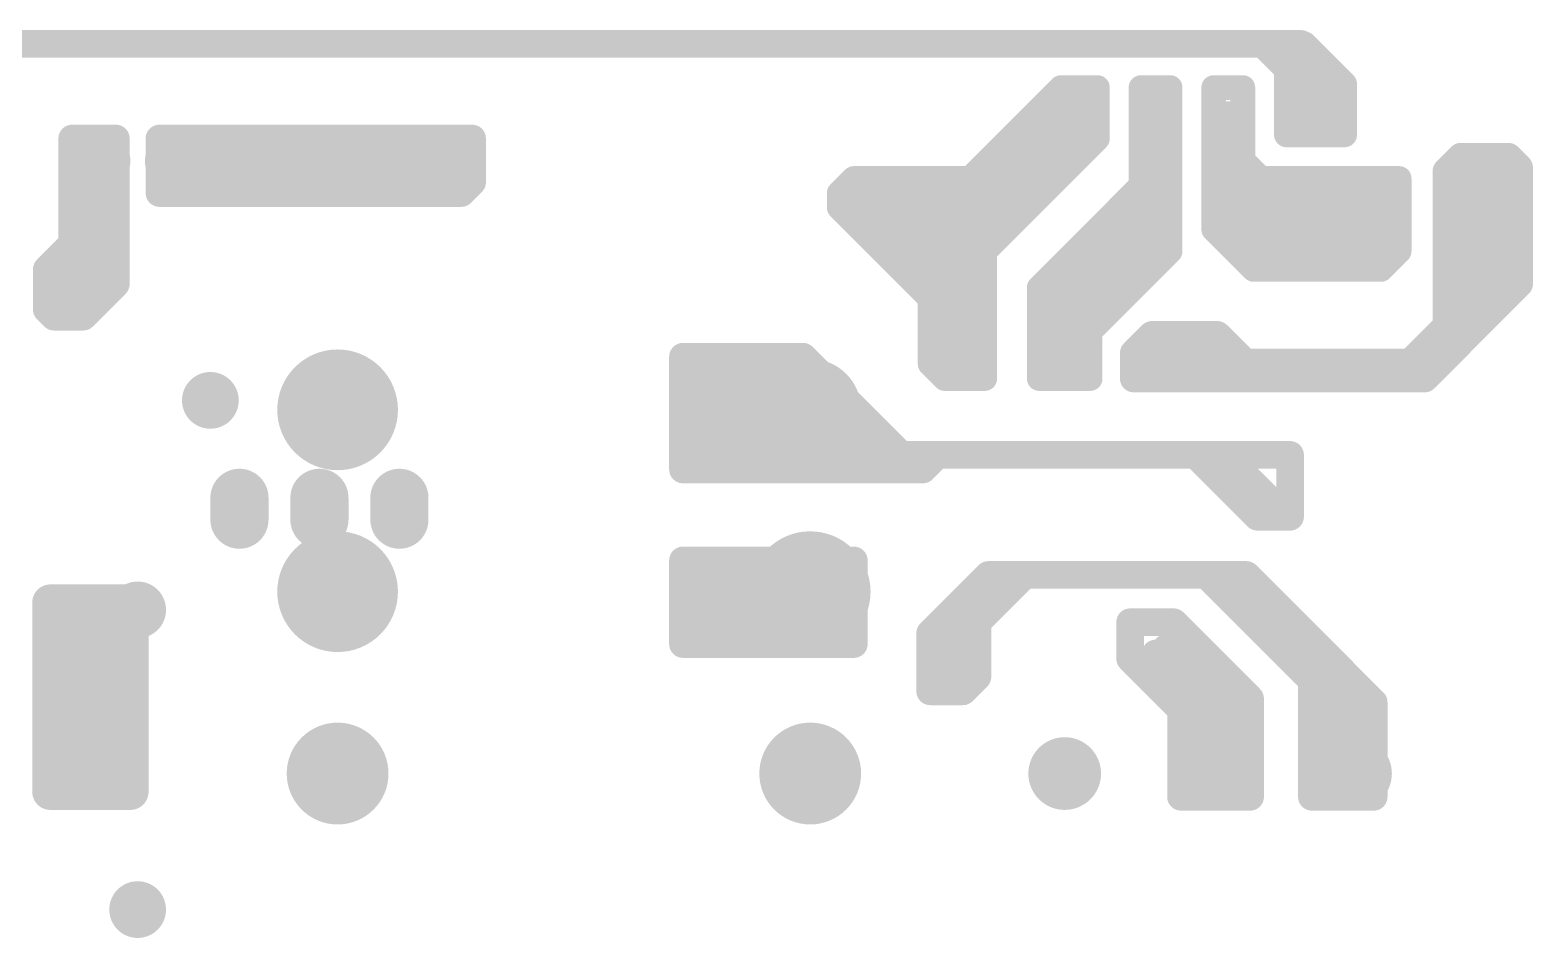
# Model space of a CAD drawing. Extents: x 13 to 23.9, y 0.2 to 11.6.
# Drawn here: x 16.523 to 18.59, y 3.716 to 4.964 of the extents above; entities that cross this region are included whole.
import ezdxf

# ---------------------------------------------------------------- set-up
doc = ezdxf.new("R2010")
doc.units = 0
doc.header["$MEASUREMENT"] = 0
doc.layers.add('BOTTOM', color=250, linetype='Continuous')
doc.layers.get('0').off()

# ---------------------------------------------------------------- blocks, each defined once
blk = doc.blocks.new('UNIT_DISC')
at = {"linetype": 'Continuous', "const_width": 0.5}
blk.add_lwpolyline([(0.25, 0, 1), (-0.25, 0, 1)], format="xyb", close=True, dxfattribs=at)
blk = doc.blocks.new('POLY_S6_L2_53514')
at = {"layer": 'BOTTOM'}
for points in [[(18.64, 9.905), (18.405, 9.82), (18.405, 9.91)], [(18.635, 9.81), (18.405, 9.82), (18.64, 9.905)], [(18.46, 9.775), (18.405, 9.82), (18.605, 9.775)], [(18.605, 9.775), (18.405, 9.82), (18.635, 9.81)]]:
    blk.add_solid(points, dxfattribs=at)
blk = doc.blocks.new('SHAPE_OV_800_1100_0_0_0_0')
at = {"linetype": 'Continuous', "const_width": 0.08}
blk.add_lwpolyline([(0, -0.015), (0, 0.015)], dxfattribs=at)
at = {"xscale": 0.08, "yscale": 0.08, "zscale": 0.08}
for p in [(0, 0.015), (0, -0.015)]:
    blk.add_blockref('UNIT_DISC', p, dxfattribs=at)
blk = doc.blocks.new('P_OX80Y110D17A')
at = {"layer": 'BOTTOM'}
blk.add_blockref('SHAPE_OV_800_1100_0_0_0_0', (0, 0), dxfattribs=at)
blk = doc.blocks.new('U4')
for p in [(17.04, 9.451), (17.15, 9.451), (17.26, 9.451)]:
    blk.add_blockref('P_OX80Y110D17A', p)
blk = doc.blocks.new('SHAPE_EL_1000_1000_0_0_0_0')
at = {"xscale": 0.1, "yscale": 0.1, "zscale": 0.1}
blk.add_blockref('UNIT_DISC', (0, 0), dxfattribs=at)
blk = doc.blocks.new('P_EX100Y100D18A9')
at = {"layer": 'BOTTOM'}
blk.add_blockref('SHAPE_EL_1000_1000_0_0_0_0', (0, 0), dxfattribs=at)
blk = doc.blocks.new('P_EX100Y100D18A10')
at = {"layer": 'BOTTOM'}
blk.add_blockref('SHAPE_EL_1000_1000_0_0_0_0', (0, 0), dxfattribs=at)
blk = doc.blocks.new('P_EX100Y100D18A3')
at = {"layer": 'BOTTOM'}
blk.add_blockref('SHAPE_EL_1000_1000_0_0_0_0', (0, 0), dxfattribs=at)
blk = doc.blocks.new('P4A')
for name, p in [('P_EX100Y100D18A3', (18.175, 9.087)), ('P_EX100Y100D18A10', (18.375, 9.087)), ('P_EX100Y100D18A9', (18.575, 9.087))]:
    blk.add_blockref(name, p)
blk = doc.blocks.new('POLY_S4_L2_53518')
at = {"layer": 'BOTTOM'}
blk.add_solid([(17.65, 9.265), (17.89, 9.25), (17.64, 9.37), (17.89, 9.375)], dxfattribs=at)
blk = doc.blocks.new('SHAPE_EL_780_780_0_0_0_0')
at = {"xscale": 0.078, "yscale": 0.078, "zscale": 0.078}
blk.add_blockref('UNIT_DISC', (0, 0), dxfattribs=at)
blk = doc.blocks.new('P_EX78Y78D16A')
at = {"layer": 'BOTTOM'}
blk.add_blockref('SHAPE_EL_780_780_0_0_0_0', (0, 0), dxfattribs=at)
blk = doc.blocks.new('R29')
for p in [(16.5, 9.312), (16.9, 9.312)]:
    blk.add_blockref('P_EX78Y78D16A', p)
blk = doc.blocks.new('P_EX78Y78D17A8')
at = {"layer": 'BOTTOM'}
blk.add_blockref('SHAPE_EL_780_780_0_0_0_0', (0, 0), dxfattribs=at)
blk = doc.blocks.new('P_EX78Y78D17A47')
at = {"layer": 'BOTTOM'}
blk.add_blockref('SHAPE_EL_780_780_0_0_0_0', (0, 0), dxfattribs=at)
blk = doc.blocks.new('J100')
for name, p in [('P_EX78Y78D17A47', (16.431, 9.297)), ('P_EX78Y78D17A8', (16.831, 9.297))]:
    blk.add_blockref(name, p)
blk = doc.blocks.new('J16')
for p in [(16.4, 9.2), (16.8, 9.2)]:
    blk.add_blockref('P_EX78Y78D16A', p)
blk = doc.blocks.new('SHAPE_EL_1400_1400_0_0_0_0')
at = {"xscale": 0.14, "yscale": 0.14, "zscale": 0.14}
blk.add_blockref('UNIT_DISC', (0, 0), dxfattribs=at)
blk = doc.blocks.new('P_EX140Y140D20A')
at = {"layer": 'BOTTOM'}
blk.add_blockref('SHAPE_EL_1400_1400_0_0_0_0', (0, 0), dxfattribs=at)
blk = doc.blocks.new('P_EX140Y140D20A3')
at = {"layer": 'BOTTOM'}
blk.add_blockref('SHAPE_EL_1400_1400_0_0_0_0', (0, 0), dxfattribs=at)
blk = doc.blocks.new('P_EX140Y140D20A6')
at = {"layer": 'BOTTOM'}
blk.add_blockref('SHAPE_EL_1400_1400_0_0_0_0', (0, 0), dxfattribs=at)
blk = doc.blocks.new('JK11')
for name, p in [('P_EX140Y140D20A', (17.175, 9.587)), ('P_EX140Y140D20A6', (17.825, 9.587)), ('P_EX140Y140D20A', (17.175, 9.337)), ('P_EX140Y140D20A', (17.825, 9.337)), ('P_EX140Y140D20A3', (17.175, 9.087)), ('P_EX140Y140D20A3', (17.825, 9.087))]:
    blk.add_blockref(name, p)
blk = doc.blocks.new('P_EX100Y100D18A7')
at = {"layer": 'BOTTOM'}
blk.add_blockref('SHAPE_EL_1000_1000_0_0_0_0', (0, 0), dxfattribs=at)
blk = doc.blocks.new('P_EX100Y100D18A8')
at = {"layer": 'BOTTOM'}
blk.add_blockref('SHAPE_EL_1000_1000_0_0_0_0', (0, 0), dxfattribs=at)
blk = doc.blocks.new('P1')
for name, p in [('P_EX100Y100D18A3', (16.437, 9.087)), ('P_EX100Y100D18A7', (16.637, 9.087)), ('P_EX100Y100D18A8', (16.837, 9.087))]:
    blk.add_blockref(name, p)
blk = doc.blocks.new('R30')
for p in [(16.6, 9.6), (17, 9.6)]:
    blk.add_blockref('P_EX78Y78D16A', p)
blk = doc.blocks.new('SHAPE_EL_800_800_0_0_0_0')
at = {"xscale": 0.08, "yscale": 0.08, "zscale": 0.08}
blk.add_blockref('UNIT_DISC', (0, 0), dxfattribs=at)
blk = doc.blocks.new('P_EX80Y80D16A54')
at = {"layer": 'BOTTOM'}
blk.add_blockref('SHAPE_EL_800_800_0_0_0_0', (0, 0), dxfattribs=at)
blk = doc.blocks.new('P_EX80Y80D16A5')
at = {"layer": 'BOTTOM'}
blk.add_blockref('SHAPE_EL_800_800_0_0_0_0', (0, 0), dxfattribs=at)
blk = doc.blocks.new('C13D')
for name, p in [('P_EX80Y80D16A54', (16.85, 9.929)), ('P_EX80Y80D16A5', (16.95, 9.929))]:
    blk.add_blockref(name, p)
blk = doc.blocks.new('POLY_S8_L2_53513')
at = {"layer": 'BOTTOM'}
for points in [[(18.32, 9.805), (18.135, 9.625), (18.32, 9.95)], [(18.135, 9.625), (18.28, 9.89), (18.32, 9.95)], [(18.28, 9.95), (18.32, 9.95), (18.28, 9.89)], [(18.135, 9.76), (18.28, 9.89), (18.135, 9.625)], [(18.215, 9.695), (18.135, 9.625), (18.32, 9.805)], [(18.215, 9.625), (18.135, 9.625), (18.215, 9.695)]]:
    blk.add_solid(points, dxfattribs=at)
blk = doc.blocks.new('POLY_S13_L2_53512')
at = {"layer": 'BOTTOM'}
for points in [[(18.16, 10.03), (18.065, 9.805), (18.05, 9.91)], [(18.22, 9.955), (18.065, 9.805), (18.22, 10.035)], [(18.22, 10.035), (18.065, 9.805), (18.16, 10.03)], [(18.05, 9.91), (18.065, 9.805), (17.865, 9.9)], [(17.865, 9.9), (18.065, 9.805), (17.855, 9.875)], [(17.855, 9.875), (18.065, 9.805), (17.98, 9.755)], [(17.98, 9.755), (18.065, 9.805), (17.98, 9.655)], [(17.98, 9.655), (18.065, 9.805), (17.99, 9.66)], [(18.07, 9.77), (17.99, 9.66), (18.065, 9.805)], [(18.07, 9.625), (17.99, 9.66), (18.07, 9.77)], [(18.01, 9.62), (17.99, 9.66), (18.07, 9.625)]]:
    blk.add_solid(points, dxfattribs=at)
blk = doc.blocks.new('P_EX80Y80D16A60')
at = {"layer": 'BOTTOM'}
blk.add_blockref('SHAPE_EL_800_800_0_0_0_0', (0, 0), dxfattribs=at)
blk = doc.blocks.new('P_EX80Y80D16A57')
at = {"layer": 'BOTTOM'}
blk.add_blockref('SHAPE_EL_800_800_0_0_0_0', (0, 0), dxfattribs=at)
blk = doc.blocks.new('PONTE')
for name, p in [('P_EX80Y80D16A60', (18.03, 9.752)), ('P_EX80Y80D16A57', (18.23, 9.752))]:
    blk.add_blockref(name, p)
blk = doc.blocks.new('POLY_S4_L2_53517')
at = {"layer": 'BOTTOM'}
blk.add_solid([(17.965, 9.505), (17.82, 9.66), (17.645, 9.51), (17.645, 9.66)], dxfattribs=at)
blk = doc.blocks.new('R28')
for p in [(16.5, 8.9), (16.9, 8.9)]:
    blk.add_blockref('P_EX78Y78D16A', p)
blk = doc.blocks.new('POLY_S7_L2_53515')
at = {"layer": 'BOTTOM'}
for points in [[(18.8, 9.9), (18.7, 9.69), (18.795, 9.935)], [(18.795, 9.935), (18.7, 9.69), (18.715, 9.935)], [(18.715, 9.935), (18.7, 9.69), (18.7, 9.895)], [(18.795, 9.76), (18.7, 9.69), (18.8, 9.9)], [(18.73, 9.695), (18.7, 9.69), (18.795, 9.76)]]:
    blk.add_solid(points, dxfattribs=at)

msp = doc.modelspace()

# ---------------------------------------------------------------- linework, layer by layer
at = {"layer": 'BOTTOM', "linetype": 'Continuous'}
for points, const_width in [([(16.2607, 4.9451), (18.2707, 4.9451)], 0.038), ([(18.2157, 4.9451), (18.2507, 4.9101)], 0.034), ([(18.2707, 4.8551), (18.2707, 4.9451)], 0.038), ([(18.2757, 4.9451), (18.3307, 4.8901)], 0.034), ([(18.2507, 4.8501), (18.2507, 4.9101)], 0.034), ([(18.2657, 4.9151), (18.3057, 4.8751)], 0.034), ([(18.2657, 4.9101), (18.2657, 4.9151)], 0.034), ([(18.2657, 4.9101), (18.2757, 4.9001)], 0.034), ([(17.8157, 4.7601), (17.9407, 4.8851)], 0.034), ([(17.9407, 4.8851), (17.9907, 4.8851)], 0.034), ([(17.9907, 4.8151), (17.9907, 4.8851)], 0.034), ([(18.0507, 4.7501), (18.0507, 4.8851)], 0.034), ([(18.0507, 4.8851), (18.0907, 4.8851)], 0.034), ([(18.0907, 4.8401), (18.0907, 4.8851)], 0.034), ([(18.1507, 4.7851), (18.1507, 4.8851)], 0.034), ([(18.1507, 4.8851), (18.1907, 4.8851)], 0.034), ([(18.1907, 4.8501), (18.1907, 4.8851)], 0.034), ([(18.2757, 4.8451), (18.2757, 4.9001)], 0.034), ([(18.3307, 4.8201), (18.3307, 4.8901)], 0.034), ([(18.0907, 4.6601), (18.0907, 4.8701)], 0.034), ([(18.1907, 4.7851), (18.1907, 4.8701)], 0.034), ([(18.2507, 4.8201), (18.2507, 4.8751)], 0.034), ([(18.3057, 4.8301), (18.3057, 4.8751)], 0.034), ([(17.8407, 4.7271), (17.9707, 4.8571)], 0.038), ([(18.0707, 4.6471), (18.0707, 4.8571)], 0.038), ([(18.1507, 4.6901), (18.1507, 4.8451)], 0.034), ([(18.1707, 4.7771), (18.1707, 4.8471)], 0.038), ([(18.2507, 4.8201), (18.3307, 4.8201)], 0.034), ([(16.5807, 4.8151), (16.6157, 4.8151)], 0.038), ([(16.5807, 4.6701), (16.5807, 4.8151)], 0.038), ([(16.6157, 4.8151), (16.6407, 4.8151)], 0.038), ([(16.6207, 4.6351), (16.6207, 4.8051)], 0.038), ([(16.6407, 4.6901), (16.6407, 4.8151)], 0.038), ([(16.7007, 4.8151), (16.7907, 4.8151)], 0.038), ([(16.7007, 4.7401), (16.7007, 4.8151)], 0.038), ([(16.7207, 4.8051), (17.0707, 4.8051)], 0.038), ([(16.7707, 4.8151), (16.8507, 4.8151)], 0.038), ([(16.7757, 4.7401), (16.8507, 4.8151)], 0.038), ([(16.8307, 4.8151), (17.1307, 4.8151)], 0.038), ([(17.1307, 4.7551), (17.1307, 4.8151)], 0.038), ([(17.8357, 4.6601), (17.9907, 4.8151)], 0.034), ([(16.7207, 4.7901), (17.1107, 4.7901)], 0.038), ([(17.1107, 4.7651), (17.1107, 4.7901)], 0.038), ([(18.1507, 4.7851), (18.1757, 4.7601)], 0.034), ([(18.1707, 4.7771), (18.2207, 4.7271)], 0.038), ([(18.1707, 4.7771), (18.2207, 4.7271)], 0.038), ([(18.1907, 4.7851), (18.2157, 4.7601)], 0.034), ([(18.4707, 4.7701), (18.4907, 4.7901)], 0.038), ([(18.4907, 4.7901), (18.5207, 4.7901)], 0.038), ([(18.5157, 4.7901), (18.5557, 4.7901)], 0.038), ([(18.5557, 4.7901), (18.5707, 4.7751)], 0.038), ([(16.6007, 4.6501), (16.6007, 4.7701)], 0.038), ([(16.7207, 4.7651), (17.1107, 4.7651)], 0.038), ([(17.6357, 4.7401), (17.6557, 4.7601)], 0.034), ([(17.6557, 4.7601), (17.8157, 4.7601)], 0.034), ([(18.1757, 4.6801), (18.1757, 4.7601)], 0.034), ([(18.2157, 4.7601), (18.4057, 4.7601)], 0.034), ([(18.4057, 4.6601), (18.4057, 4.7601)], 0.034), ([(18.4707, 4.5551), (18.4707, 4.7701)], 0.038), ([(18.5207, 4.6071), (18.5207, 4.7571)], 0.038), ([(18.5707, 4.6151), (18.5707, 4.7751)], 0.038), ([(16.7007, 4.7401), (16.7757, 4.7401)], 0.038), ([(16.7157, 4.7401), (17.1157, 4.7401)], 0.038), ([(17.1157, 4.7401), (17.1307, 4.7551)], 0.038), ([(17.6357, 4.7201), (17.6357, 4.7401)], 0.034), ([(17.9107, 4.6101), (18.0557, 4.7551)], 0.034), ([(17.9507, 4.6501), (18.0507, 4.7501)], 0.034), ([(16.6407, 4.6151), (16.6407, 4.7151)], 0.038), ([(17.6357, 4.7201), (17.7607, 4.5951)], 0.034), ([(17.6707, 4.7271), (17.8407, 4.7271)], 0.038), ([(17.7707, 4.6071), (17.7707, 4.7171)], 0.038), ([(18.0707, 4.6571), (18.0707, 4.7271)], 0.038), ([(18.2207, 4.7271), (18.3707, 4.7271)], 0.038), ([(16.6207, 4.6701), (16.6407, 4.6901)], 0.038), ([(18.1507, 4.6901), (18.2057, 4.6351)], 0.034), ([(18.1757, 4.6801), (18.2207, 4.6351)], 0.034), ([(16.5457, 4.6351), (16.5807, 4.6701)], 0.038), ([(17.8357, 4.4851), (17.8357, 4.6601)], 0.034), ([(17.9807, 4.5501), (18.0907, 4.6601)], 0.034), ([(18.0207, 4.6071), (18.0707, 4.6571)], 0.038), ([(18.3807, 4.6351), (18.4057, 4.6601)], 0.034), ([(16.5457, 4.5801), (16.5457, 4.6351)], 0.038), ([(16.5707, 4.5851), (16.6207, 4.6351)], 0.038), ([(16.5757, 4.6251), (16.6007, 4.6501)], 0.038), ([(18.2057, 4.6351), (18.2657, 4.6351)], 0.034), ([(18.2207, 4.6351), (18.3807, 4.6351)], 0.034), ([(16.5757, 4.5901), (16.5757, 4.6251)], 0.038), ([(16.5957, 4.5701), (16.6407, 4.6151)], 0.038), ([(18.4407, 4.4851), (18.5707, 4.6151)], 0.038), ([(18.4607, 4.5051), (18.5707, 4.6151)], 0.038), ([(17.7607, 4.5051), (17.7607, 4.5951)], 0.034), ([(17.9107, 4.5051), (17.9107, 4.6101)], 0.034), ([(17.9707, 4.6071), (18.0207, 4.6071)], 0.038), ([(18.4207, 4.5071), (18.5207, 4.6071)], 0.038), ([(16.5457, 4.5801), (16.5557, 4.5701)], 0.038), ([(16.5557, 4.5701), (16.5957, 4.5701)], 0.038), ([(18.4207, 4.5051), (18.4707, 4.5551)], 0.038), ([(17.9107, 4.4851), (17.9107, 4.5451)], 0.034), ([(17.9807, 4.4851), (17.9807, 4.5501)], 0.034), ([(18.0407, 4.5201), (18.0657, 4.5451)], 0.038), ([(18.0657, 4.5451), (18.1557, 4.5451)], 0.038), ([(18.1557, 4.5451), (18.1957, 4.5051)], 0.038), ([(17.4207, 4.3601), (17.4207, 4.5151)], 0.038), ([(17.4207, 4.5151), (17.5557, 4.5151)], 0.038), ([(17.5457, 4.5151), (17.5857, 4.5151)], 0.038), ([(17.5857, 4.5151), (17.7207, 4.3801)], 0.038), ([(18.0407, 4.4851), (18.0407, 4.5201)], 0.038), ([(18.0707, 4.5101), (18.0857, 4.5251)], 0.038), ([(18.0857, 4.5251), (18.1507, 4.5251)], 0.038), ([(17.7607, 4.5051), (17.7807, 4.4851)], 0.034), ([(18.0707, 4.5071), (18.4207, 4.5071)], 0.038), ([(18.1957, 4.5051), (18.4607, 4.5051)], 0.038), ([(18.2057, 4.4851), (18.2257, 4.5051)], 0.038), ([(17.7807, 4.4851), (17.8357, 4.4851)], 0.034), ([(17.8007, 4.4851), (17.8357, 4.4851)], 0.034), ([(17.9107, 4.4851), (17.9807, 4.4851)], 0.034), ([(18.0407, 4.4851), (18.2057, 4.4851)], 0.038), ([(18.1207, 4.4851), (18.4407, 4.4851)], 0.038), ([(17.6557, 4.4451), (17.7207, 4.3801)], 0.038), ([(17.7207, 4.3801), (18.1307, 4.3801)], 0.038), ([(17.7507, 4.3601), (17.7707, 4.3801)], 0.038), ([(18.1257, 4.3801), (18.2557, 4.3801)], 0.038), ([(18.1257, 4.3801), (18.2107, 4.2951)], 0.038), ([(18.2557, 4.3301), (18.2557, 4.3801)], 0.038), ([(18.2557, 4.2951), (18.2557, 4.3701)], 0.038), ([(17.4207, 4.3601), (17.7507, 4.3601)], 0.038), ([(18.1707, 4.3601), (18.1857, 4.3601)], 0.038), ([(18.1857, 4.3601), (18.2357, 4.3101)], 0.038), ([(18.2107, 4.2951), (18.2557, 4.2951)], 0.038), ([(18.2107, 4.2951), (18.2257, 4.2951)], 0.038), ([(17.4207, 4.1251), (17.4207, 4.2351)], 0.038), ([(17.4207, 4.2351), (17.5857, 4.2351)], 0.038), ([(17.5807, 4.2351), (17.6557, 4.2351)], 0.038), ([(17.6557, 4.1301), (17.6557, 4.2351)], 0.038), ([(17.7607, 4.1351), (17.8407, 4.2151)], 0.038), ([(17.8007, 4.1351), (17.8807, 4.2151)], 0.038), ([(17.8257, 4.1501), (17.8907, 4.2151)], 0.038), ([(17.8407, 4.2151), (17.9257, 4.2151)], 0.038), ([(17.8807, 4.2151), (18.1657, 4.2151)], 0.038), ([(17.8907, 4.2151), (17.9257, 4.2151)], 0.038), ([(18.1407, 4.2151), (18.2857, 4.0701)], 0.038), ([(18.1557, 4.2151), (18.1957, 4.2151)], 0.038), ([(18.1657, 4.2151), (18.3707, 4.0101)], 0.038), ([(18.1957, 4.2151), (18.3707, 4.0401)], 0.038), ([(16.5507, 3.9171), (16.5507, 4.1771)], 0.05), ([(16.5507, 4.1771), (16.6607, 4.1771)], 0.05), ([(16.6607, 3.9171), (16.6607, 4.1771)], 0.05), ([(16.5807, 3.9471), (16.5807, 4.1671)], 0.05), ([(16.6107, 3.9371), (16.6107, 4.1571)], 0.05), ([(17.7857, 4.1351), (17.8207, 4.1701)], 0.038), ([(17.4207, 4.1201), (17.4207, 4.1451)], 0.038), ([(17.6557, 4.1201), (17.6557, 4.1401)], 0.038), ([(17.8007, 4.0851), (17.8007, 4.1451)], 0.038), ([(17.8257, 4.0751), (17.8257, 4.1501)], 0.038), ([(18.0357, 4.1501), (18.0957, 4.1501)], 0.038), ([(18.0357, 4.1001), (18.0357, 4.1501)], 0.038), ([(18.0957, 4.1501), (18.2007, 4.0451)], 0.038), ([(16.6377, 4.0011), (16.6377, 4.1351)], 0.026), ([(17.4207, 4.1201), (17.5507, 4.1201)], 0.038), ([(17.5507, 4.1201), (17.6557, 4.1201)], 0.038), ([(17.7607, 4.0551), (17.7607, 4.1351)], 0.038), ([(17.7857, 4.0701), (17.7857, 4.1351)], 0.038), ([(17.8007, 4.1051), (17.8007, 4.1351)], 0.038), ([(18.0857, 4.1151), (18.1657, 4.0351)], 0.038), ([(18.0357, 4.1001), (18.1107, 4.0251)], 0.038), ([(18.0707, 4.1071), (18.1407, 4.0371)], 0.038), ([(17.8057, 4.0551), (17.8257, 4.0751)], 0.038), ([(17.7607, 4.0551), (17.8057, 4.0551)], 0.038), ([(18.1057, 3.9351), (18.1057, 4.0601)], 0.038), ([(18.2857, 3.9101), (18.2857, 4.0701)], 0.038), ([(18.1407, 3.9371), (18.1407, 4.0371)], 0.038), ([(18.1657, 3.9301), (18.1657, 4.0351)], 0.038), ([(18.2007, 3.9101), (18.2007, 4.0451)], 0.038), ([(18.3057, 3.9301), (18.3057, 4.0501)], 0.038), ([(18.3707, 3.9201), (18.3707, 4.0401)], 0.038), ([(18.1107, 3.9401), (18.1107, 4.0251)], 0.038), ([(18.3357, 3.9301), (18.3357, 4.0201)], 0.038), ([(18.3507, 3.9201), (18.3507, 4.0201)], 0.038), ([(18.3707, 3.9101), (18.3707, 4.0101)], 0.038), ([(18.1057, 3.9101), (18.1057, 3.9551)], 0.038), ([(16.5507, 3.9171), (16.6607, 3.9171)], 0.05), ([(18.1057, 3.9101), (18.2007, 3.9101)], 0.038), ([(18.2857, 3.9101), (18.3707, 3.9101)], 0.038)]:
    msp.add_lwpolyline(points, dxfattribs=dict(at, const_width=const_width))
at = {"layer": 'BOTTOM', "linetype": 'Continuous', "const_width": 0.04}
for points in [[(16.9457, 4.5051, 1), (16.9457, 4.3791, 1)], [(16.9457, 4.2551, 1), (16.9457, 4.1291, 1)], [(17.5957, 4.2551, 1), (17.5957, 4.1291, 1)]]:
    msp.add_lwpolyline(points, format="xyb", close=True, dxfattribs=at)

# ---------------------------------------------------------------- block references
for name in ['POLY_S13_L2_53512', 'C13D', 'POLY_S8_L2_53513', 'POLY_S7_L2_53515', 'POLY_S6_L2_53514', 'PONTE', 'JK11', 'POLY_S4_L2_53517', 'R30', 'U4', 'POLY_S4_L2_53518', 'R29', 'J100', 'J16', 'P1', 'P4A', 'R28']:
    msp.add_blockref(name, (-0.2293, -5.1449))
at = {"layer": 'BOTTOM'}
for p, xscale, yscale, zscale in [((18.2157, 4.9451), 0.0340000000000007, 0.0340000000000007, 0.034), ((18.2707, 4.9451), 0.03800000000000026, 0.03800000000000026, 0.038), ((18.2707, 4.9451), 0.03800000000000026, 0.03800000000000026, 0.038), ((18.2757, 4.9451), 0.0340000000000007, 0.0340000000000007, 0.034), ((18.2507, 4.9101), 0.0340000000000007, 0.0340000000000007, 0.034), ((18.2507, 4.9101), 0.0340000000000007, 0.0340000000000007, 0.034), ((18.2657, 4.9151), 0.0340000000000007, 0.0340000000000007, 0.034), ((18.2657, 4.9151), 0.0340000000000007, 0.0340000000000007, 0.034), ((18.2657, 4.9101), 0.0340000000000007, 0.0340000000000007, 0.034), ((18.2657, 4.9101), 0.0340000000000007, 0.0340000000000007, 0.034), ((17.9407, 4.8851), 0.0340000000000007, 0.0340000000000007, 0.034), ((17.9407, 4.8851), 0.0340000000000007, 0.0340000000000007, 0.034), ((17.9907, 4.8851), 0.0340000000000007, 0.0340000000000007, 0.034), ((17.9907, 4.8851), 0.0340000000000007, 0.0340000000000007, 0.034), ((18.0507, 4.8851), 0.0340000000000007, 0.0340000000000007, 0.034), ((18.0507, 4.8851), 0.0340000000000007, 0.0340000000000007, 0.034), ((18.0907, 4.8851), 0.0340000000000007, 0.0340000000000007, 0.034), ((18.0907, 4.8851), 0.0340000000000007, 0.0340000000000007, 0.034), ((18.1507, 4.8851), 0.0340000000000007, 0.0340000000000007, 0.034), ((18.1507, 4.8851), 0.0340000000000007, 0.0340000000000007, 0.034), ((18.1907, 4.8851), 0.0340000000000007, 0.0340000000000007, 0.034), ((18.1907, 4.8851), 0.0340000000000007, 0.0340000000000007, 0.034), ((18.2757, 4.9001), 0.0340000000000007, 0.0340000000000007, 0.034), ((18.2757, 4.9001), 0.0340000000000007, 0.0340000000000007, 0.034), ((18.3307, 4.8901), 0.0340000000000007, 0.0340000000000007, 0.034), ((18.3307, 4.8901), 0.0340000000000007, 0.0340000000000007, 0.034), ((18.0907, 4.8701), 0.0340000000000007, 0.0340000000000007, 0.034), ((18.1907, 4.8701), 0.0340000000000007, 0.0340000000000007, 0.034), ((18.2507, 4.8751), 0.0340000000000007, 0.0340000000000007, 0.034), ((18.3057, 4.8751), 0.0340000000000007, 0.0340000000000007, 0.034), ((18.3057, 4.8751), 0.0340000000000007, 0.0340000000000007, 0.034), ((17.9707, 4.8571), 0.03800000000000026, 0.03800000000000026, 0.038), ((18.0707, 4.8571), 0.03800000000000026, 0.03800000000000026, 0.038), ((18.1507, 4.8451), 0.0340000000000007, 0.0340000000000007, 0.034), ((18.1707, 4.8471), 0.03800000000000026, 0.03800000000000026, 0.038), ((18.1907, 4.8501), 0.0340000000000007, 0.0340000000000007, 0.034), ((18.2507, 4.8501), 0.0340000000000007, 0.0340000000000007, 0.034), ((18.2707, 4.8551), 0.03800000000000026, 0.03800000000000026, 0.038), ((18.2757, 4.8451), 0.0340000000000007, 0.0340000000000007, 0.034), ((18.0907, 4.8401), 0.0340000000000007, 0.0340000000000007, 0.034), ((18.2507, 4.8201), 0.0340000000000007, 0.0340000000000007, 0.034), ((18.2507, 4.8201), 0.0340000000000007, 0.0340000000000007, 0.034), ((18.3057, 4.8301), 0.0340000000000007, 0.0340000000000007, 0.034), ((18.3307, 4.8201), 0.0340000000000007, 0.0340000000000007, 0.034), ((18.3307, 4.8201), 0.0340000000000007, 0.0340000000000007, 0.034), ((16.5807, 4.8151), 0.03800000000000026, 0.03800000000000026, 0.038), ((16.5807, 4.8151), 0.03800000000000026, 0.03800000000000026, 0.038), ((16.6157, 4.8151), 0.03800000000000026, 0.03800000000000026, 0.038), ((16.6157, 4.8151), 0.03800000000000026, 0.03800000000000026, 0.038), ((16.6207, 4.8051), 0.03800000000000026, 0.03800000000000026, 0.038), ((16.6407, 4.8151), 0.03800000000000026, 0.03800000000000026, 0.038), ((16.6407, 4.8151), 0.03800000000000026, 0.03800000000000026, 0.038), ((16.7007, 4.8151), 0.03800000000000026, 0.03800000000000026, 0.038), ((16.7007, 4.8151), 0.03800000000000026, 0.03800000000000026, 0.038), ((16.7207, 4.8051), 0.03800000000000026, 0.03800000000000026, 0.038), ((16.7707, 4.8151), 0.03800000000000026, 0.03800000000000026, 0.038), ((16.7907, 4.8151), 0.03800000000000026, 0.03800000000000026, 0.038), ((16.8307, 4.8151), 0.03800000000000026, 0.03800000000000026, 0.038), ((16.8507, 4.8151), 0.03800000000000026, 0.03800000000000026, 0.038), ((16.8507, 4.8151), 0.03800000000000026, 0.03800000000000026, 0.038), ((17.0707, 4.8051), 0.03800000000000026, 0.03800000000000026, 0.038), ((17.1307, 4.8151), 0.03800000000000026, 0.03800000000000026, 0.038), ((17.1307, 4.8151), 0.03800000000000026, 0.03800000000000026, 0.038), ((17.9907, 4.8151), 0.0340000000000007, 0.0340000000000007, 0.034), ((17.9907, 4.8151), 0.0340000000000007, 0.0340000000000007, 0.034), ((16.7207, 4.7901), 0.03800000000000026, 0.03800000000000026, 0.038), ((17.1107, 4.7901), 0.03800000000000026, 0.03800000000000026, 0.038), ((17.1107, 4.7901), 0.03800000000000026, 0.03800000000000026, 0.038), ((18.1507, 4.7851), 0.0340000000000007, 0.0340000000000007, 0.034), ((18.1507, 4.7851), 0.0340000000000007, 0.0340000000000007, 0.034), ((18.1707, 4.7771), 0.03800000000000026, 0.03800000000000026, 0.038), ((18.1707, 4.7771), 0.03800000000000026, 0.03800000000000026, 0.038), ((18.1707, 4.7771), 0.03800000000000026, 0.03800000000000026, 0.038), ((18.1907, 4.7851), 0.0340000000000007, 0.0340000000000007, 0.034), ((18.1907, 4.7851), 0.0340000000000007, 0.0340000000000007, 0.034), ((18.4907, 4.7901), 0.03800000000000026, 0.03800000000000026, 0.038), ((18.4907, 4.7901), 0.03800000000000026, 0.03800000000000026, 0.038), ((18.5157, 4.7901), 0.03800000000000026, 0.03800000000000026, 0.038), ((18.5207, 4.7901), 0.03800000000000026, 0.03800000000000026, 0.038), ((18.5557, 4.7901), 0.03800000000000026, 0.03800000000000026, 0.038), ((18.5557, 4.7901), 0.03800000000000026, 0.03800000000000026, 0.038), ((16.6007, 4.7701), 0.03800000000000026, 0.03800000000000026, 0.038), ((16.7207, 4.7651), 0.03800000000000026, 0.03800000000000026, 0.038), ((17.1107, 4.7651), 0.03800000000000026, 0.03800000000000026, 0.038), ((17.1107, 4.7651), 0.03800000000000026, 0.03800000000000026, 0.038), ((17.6557, 4.7601), 0.0340000000000007, 0.0340000000000007, 0.034), ((17.6557, 4.7601), 0.0340000000000007, 0.0340000000000007, 0.034), ((17.8157, 4.7601), 0.0340000000000007, 0.0340000000000007, 0.034), ((17.8157, 4.7601), 0.0340000000000007, 0.0340000000000007, 0.034), ((18.1757, 4.7601), 0.0340000000000007, 0.0340000000000007, 0.034), ((18.1757, 4.7601), 0.0340000000000007, 0.0340000000000007, 0.034), ((18.2157, 4.7601), 0.0340000000000007, 0.0340000000000007, 0.034), ((18.2157, 4.7601), 0.0340000000000007, 0.0340000000000007, 0.034), ((18.4057, 4.7601), 0.0340000000000007, 0.0340000000000007, 0.034), ((18.4057, 4.7601), 0.0340000000000007, 0.0340000000000007, 0.034), ((18.4707, 4.7701), 0.03800000000000026, 0.03800000000000026, 0.038), ((18.4707, 4.7701), 0.03800000000000026, 0.03800000000000026, 0.038), ((18.5207, 4.7571), 0.03800000000000026, 0.03800000000000026, 0.038), ((18.5707, 4.7751), 0.03800000000000026, 0.03800000000000026, 0.038), ((18.5707, 4.7751), 0.03800000000000026, 0.03800000000000026, 0.038), ((16.7007, 4.7401), 0.03800000000000026, 0.03800000000000026, 0.038), ((16.7007, 4.7401), 0.03800000000000026, 0.03800000000000026, 0.038), ((16.7157, 4.7401), 0.03800000000000026, 0.03800000000000026, 0.038), ((16.7757, 4.7401), 0.03800000000000026, 0.03800000000000026, 0.038), ((16.7757, 4.7401), 0.03800000000000026, 0.03800000000000026, 0.038), ((17.1157, 4.7401), 0.03800000000000026, 0.03800000000000026, 0.038), ((17.1157, 4.7401), 0.03800000000000026, 0.03800000000000026, 0.038), ((17.1307, 4.7551), 0.03800000000000026, 0.03800000000000026, 0.038), ((17.1307, 4.7551), 0.03800000000000026, 0.03800000000000026, 0.038), ((17.6357, 4.7401), 0.0340000000000007, 0.0340000000000007, 0.034), ((17.6357, 4.7401), 0.0340000000000007, 0.0340000000000007, 0.034), ((18.0507, 4.7501), 0.0340000000000007, 0.0340000000000007, 0.034), ((18.0507, 4.7501), 0.0340000000000007, 0.0340000000000007, 0.034), ((18.0557, 4.7551), 0.0340000000000007, 0.0340000000000007, 0.034), ((16.6407, 4.7151), 0.03800000000000026, 0.03800000000000026, 0.038), ((17.6357, 4.7201), 0.0340000000000007, 0.0340000000000007, 0.034), ((17.6357, 4.7201), 0.0340000000000007, 0.0340000000000007, 0.034), ((17.6707, 4.7271), 0.03800000000000026, 0.03800000000000026, 0.038), ((17.7707, 4.7171), 0.03800000000000026, 0.03800000000000026, 0.038), ((17.8407, 4.7271), 0.03800000000000026, 0.03800000000000026, 0.038), ((17.8407, 4.7271), 0.03800000000000026, 0.03800000000000026, 0.038), ((18.0707, 4.7271), 0.03800000000000026, 0.03800000000000026, 0.038), ((18.2207, 4.7271), 0.03800000000000026, 0.03800000000000026, 0.038), ((18.2207, 4.7271), 0.03800000000000026, 0.03800000000000026, 0.038), ((18.2207, 4.7271), 0.03800000000000026, 0.03800000000000026, 0.038), ((18.3707, 4.7271), 0.03800000000000026, 0.03800000000000026, 0.038), ((16.6407, 4.6901), 0.03800000000000026, 0.03800000000000026, 0.038), ((16.6407, 4.6901), 0.03800000000000026, 0.03800000000000026, 0.038), ((18.1507, 4.6901), 0.0340000000000007, 0.0340000000000007, 0.034), ((18.1507, 4.6901), 0.0340000000000007, 0.0340000000000007, 0.034), ((18.1757, 4.6801), 0.0340000000000007, 0.0340000000000007, 0.034), ((18.1757, 4.6801), 0.0340000000000007, 0.0340000000000007, 0.034), ((16.5807, 4.6701), 0.03800000000000026, 0.03800000000000026, 0.038), ((16.5807, 4.6701), 0.03800000000000026, 0.03800000000000026, 0.038), ((16.6207, 4.6701), 0.03800000000000026, 0.03800000000000026, 0.038), ((17.8357, 4.6601), 0.0340000000000007, 0.0340000000000007, 0.034), ((17.8357, 4.6601), 0.0340000000000007, 0.0340000000000007, 0.034), ((18.0707, 4.6571), 0.03800000000000026, 0.03800000000000026, 0.038), ((18.0707, 4.6571), 0.03800000000000026, 0.03800000000000026, 0.038), ((18.0907, 4.6601), 0.0340000000000007, 0.0340000000000007, 0.034), ((18.0907, 4.6601), 0.0340000000000007, 0.0340000000000007, 0.034), ((18.4057, 4.6601), 0.0340000000000007, 0.0340000000000007, 0.034), ((18.4057, 4.6601), 0.0340000000000007, 0.0340000000000007, 0.034), ((16.5457, 4.6351), 0.03800000000000026, 0.03800000000000026, 0.038), ((16.5457, 4.6351), 0.03800000000000026, 0.03800000000000026, 0.038), ((16.6007, 4.6501), 0.03800000000000026, 0.03800000000000026, 0.038), ((16.6007, 4.6501), 0.03800000000000026, 0.03800000000000026, 0.038), ((16.6207, 4.6351), 0.03800000000000026, 0.03800000000000026, 0.038), ((16.6207, 4.6351), 0.03800000000000026, 0.03800000000000026, 0.038), ((17.9507, 4.6501), 0.0340000000000007, 0.0340000000000007, 0.034), ((18.0707, 4.6471), 0.03800000000000026, 0.03800000000000026, 0.038), ((18.2057, 4.6351), 0.0340000000000007, 0.0340000000000007, 0.034), ((18.2057, 4.6351), 0.0340000000000007, 0.0340000000000007, 0.034), ((18.2207, 4.6351), 0.0340000000000007, 0.0340000000000007, 0.034), ((18.2207, 4.6351), 0.0340000000000007, 0.0340000000000007, 0.034), ((18.2657, 4.6351), 0.0340000000000007, 0.0340000000000007, 0.034), ((18.3807, 4.6351), 0.0340000000000007, 0.0340000000000007, 0.034), ((18.3807, 4.6351), 0.0340000000000007, 0.0340000000000007, 0.034), ((16.5757, 4.6251), 0.03800000000000026, 0.03800000000000026, 0.038), ((16.5757, 4.6251), 0.03800000000000026, 0.03800000000000026, 0.038), ((16.6407, 4.6151), 0.03800000000000026, 0.03800000000000026, 0.038), ((16.6407, 4.6151), 0.03800000000000026, 0.03800000000000026, 0.038), ((18.5707, 4.6151), 0.03800000000000026, 0.03800000000000026, 0.038), ((18.5707, 4.6151), 0.03800000000000026, 0.03800000000000026, 0.038), ((18.5707, 4.6151), 0.03800000000000026, 0.03800000000000026, 0.038), ((17.7607, 4.5951), 0.0340000000000007, 0.0340000000000007, 0.034), ((17.7607, 4.5951), 0.0340000000000007, 0.0340000000000007, 0.034), ((17.7707, 4.6071), 0.03800000000000026, 0.03800000000000026, 0.038), ((17.9107, 4.6101), 0.0340000000000007, 0.0340000000000007, 0.034), ((17.9107, 4.6101), 0.0340000000000007, 0.0340000000000007, 0.034), ((17.9707, 4.6071), 0.03800000000000026, 0.03800000000000026, 0.038), ((18.0207, 4.6071), 0.03800000000000026, 0.03800000000000026, 0.038), ((18.0207, 4.6071), 0.03800000000000026, 0.03800000000000026, 0.038), ((18.5207, 4.6071), 0.03800000000000026, 0.03800000000000026, 0.038), ((18.5207, 4.6071), 0.03800000000000026, 0.03800000000000026, 0.038), ((16.5457, 4.5801), 0.03800000000000026, 0.03800000000000026, 0.038), ((16.5457, 4.5801), 0.03800000000000026, 0.03800000000000026, 0.038), ((16.5557, 4.5701), 0.03800000000000026, 0.03800000000000026, 0.038), ((16.5557, 4.5701), 0.03800000000000026, 0.03800000000000026, 0.038), ((16.5707, 4.5851), 0.03800000000000026, 0.03800000000000026, 0.038), ((16.5757, 4.5901), 0.03800000000000026, 0.03800000000000026, 0.038), ((16.5957, 4.5701), 0.03800000000000026, 0.03800000000000026, 0.038), ((16.5957, 4.5701), 0.03800000000000026, 0.03800000000000026, 0.038), ((18.4707, 4.5551), 0.03800000000000026, 0.03800000000000026, 0.038), ((18.4707, 4.5551), 0.03800000000000026, 0.03800000000000026, 0.038), ((17.9107, 4.5451), 0.0340000000000007, 0.0340000000000007, 0.034), ((17.9807, 4.5501), 0.0340000000000007, 0.0340000000000007, 0.034), ((17.9807, 4.5501), 0.0340000000000007, 0.0340000000000007, 0.034), ((18.0657, 4.5451), 0.03800000000000026, 0.03800000000000026, 0.038), ((18.0657, 4.5451), 0.03800000000000026, 0.03800000000000026, 0.038), ((18.1557, 4.5451), 0.03800000000000026, 0.03800000000000026, 0.038), ((18.1557, 4.5451), 0.03800000000000026, 0.03800000000000026, 0.038), ((17.4207, 4.5151), 0.03800000000000026, 0.03800000000000026, 0.038), ((17.4207, 4.5151), 0.03800000000000026, 0.03800000000000026, 0.038), ((17.5457, 4.5151), 0.03800000000000026, 0.03800000000000026, 0.038), ((17.5557, 4.5151), 0.03800000000000026, 0.03800000000000026, 0.038), ((17.5857, 4.5151), 0.03800000000000026, 0.03800000000000026, 0.038), ((17.5857, 4.5151), 0.03800000000000026, 0.03800000000000026, 0.038), ((18.0407, 4.5201), 0.03800000000000026, 0.03800000000000026, 0.038), ((18.0407, 4.5201), 0.03800000000000026, 0.03800000000000026, 0.038), ((18.0707, 4.5101), 0.03800000000000026, 0.03800000000000026, 0.038), ((18.0857, 4.5251), 0.03800000000000026, 0.03800000000000026, 0.038), ((18.0857, 4.5251), 0.03800000000000026, 0.03800000000000026, 0.038), ((18.1507, 4.5251), 0.03800000000000026, 0.03800000000000026, 0.038), ((17.7607, 4.5051), 0.0340000000000007, 0.0340000000000007, 0.034), ((17.7607, 4.5051), 0.0340000000000007, 0.0340000000000007, 0.034), ((17.9107, 4.5051), 0.0340000000000007, 0.0340000000000007, 0.034), ((18.0707, 4.5071), 0.03800000000000026, 0.03800000000000026, 0.038), ((18.1957, 4.5051), 0.03800000000000026, 0.03800000000000026, 0.038), ((18.1957, 4.5051), 0.03800000000000026, 0.03800000000000026, 0.038), ((18.2257, 4.5051), 0.03800000000000026, 0.03800000000000026, 0.038), ((18.4207, 4.5071), 0.03800000000000026, 0.03800000000000026, 0.038), ((18.4207, 4.5071), 0.03800000000000026, 0.03800000000000026, 0.038), ((18.4207, 4.5051), 0.03800000000000026, 0.03800000000000026, 0.038), ((18.4607, 4.5051), 0.03800000000000026, 0.03800000000000026, 0.038), ((18.4607, 4.5051), 0.03800000000000026, 0.03800000000000026, 0.038), ((17.7807, 4.4851), 0.0340000000000007, 0.0340000000000007, 0.034), ((17.7807, 4.4851), 0.0340000000000007, 0.0340000000000007, 0.034), ((17.8007, 4.4851), 0.0340000000000007, 0.0340000000000007, 0.034), ((17.8357, 4.4851), 0.0340000000000007, 0.0340000000000007, 0.034), ((17.8357, 4.4851), 0.0340000000000007, 0.0340000000000007, 0.034), ((17.8357, 4.4851), 0.0340000000000007, 0.0340000000000007, 0.034), ((17.9107, 4.4851), 0.0340000000000007, 0.0340000000000007, 0.034), ((17.9107, 4.4851), 0.0340000000000007, 0.0340000000000007, 0.034), ((17.9807, 4.4851), 0.0340000000000007, 0.0340000000000007, 0.034), ((17.9807, 4.4851), 0.0340000000000007, 0.0340000000000007, 0.034), ((18.0407, 4.4851), 0.03800000000000026, 0.03800000000000026, 0.038), ((18.0407, 4.4851), 0.03800000000000026, 0.03800000000000026, 0.038), ((18.1207, 4.4851), 0.03800000000000026, 0.03800000000000026, 0.038), ((18.2057, 4.4851), 0.03800000000000026, 0.03800000000000026, 0.038), ((18.2057, 4.4851), 0.03800000000000026, 0.03800000000000026, 0.038), ((18.4407, 4.4851), 0.03800000000000026, 0.03800000000000026, 0.038), ((18.4407, 4.4851), 0.03800000000000026, 0.03800000000000026, 0.038), ((17.6557, 4.4451), 0.03800000000000026, 0.03800000000000026, 0.038), ((17.7207, 4.3801), 0.03800000000000026, 0.03800000000000026, 0.038), ((17.7207, 4.3801), 0.03800000000000026, 0.03800000000000026, 0.038), ((17.7207, 4.3801), 0.03800000000000026, 0.03800000000000026, 0.038), ((17.7707, 4.3801), 0.03800000000000026, 0.03800000000000026, 0.038), ((18.1257, 4.3801), 0.03800000000000026, 0.03800000000000026, 0.038), ((18.1257, 4.3801), 0.03800000000000026, 0.03800000000000026, 0.038), ((18.1307, 4.3801), 0.03800000000000026, 0.03800000000000026, 0.038), ((18.2557, 4.3801), 0.03800000000000026, 0.03800000000000026, 0.038), ((18.2557, 4.3801), 0.03800000000000026, 0.03800000000000026, 0.038), ((18.2557, 4.3701), 0.03800000000000026, 0.03800000000000026, 0.038), ((17.4207, 4.3601), 0.03800000000000026, 0.03800000000000026, 0.038), ((17.4207, 4.3601), 0.03800000000000026, 0.03800000000000026, 0.038), ((17.7507, 4.3601), 0.03800000000000026, 0.03800000000000026, 0.038), ((17.7507, 4.3601), 0.03800000000000026, 0.03800000000000026, 0.038), ((18.1707, 4.3601), 0.03800000000000026, 0.03800000000000026, 0.038), ((18.1857, 4.3601), 0.03800000000000026, 0.03800000000000026, 0.038), ((18.1857, 4.3601), 0.03800000000000026, 0.03800000000000026, 0.038), ((18.2557, 4.3301), 0.03800000000000026, 0.03800000000000026, 0.038), ((18.2357, 4.3101), 0.03800000000000026, 0.03800000000000026, 0.038), ((18.2107, 4.2951), 0.03800000000000026, 0.03800000000000026, 0.038), ((18.2107, 4.2951), 0.03800000000000026, 0.03800000000000026, 0.038), ((18.2107, 4.2951), 0.03800000000000026, 0.03800000000000026, 0.038), ((18.2257, 4.2951), 0.03800000000000026, 0.03800000000000026, 0.038), ((18.2557, 4.2951), 0.03800000000000026, 0.03800000000000026, 0.038), ((18.2557, 4.2951), 0.03800000000000026, 0.03800000000000026, 0.038), ((17.4207, 4.2351), 0.03800000000000026, 0.03800000000000026, 0.038), ((17.4207, 4.2351), 0.03800000000000026, 0.03800000000000026, 0.038), ((17.5807, 4.2351), 0.03800000000000026, 0.03800000000000026, 0.038), ((17.5857, 4.2351), 0.03800000000000026, 0.03800000000000026, 0.038), ((17.6557, 4.2351), 0.03800000000000026, 0.03800000000000026, 0.038), ((17.6557, 4.2351), 0.03800000000000026, 0.03800000000000026, 0.038), ((17.8407, 4.2151), 0.03800000000000026, 0.03800000000000026, 0.038), ((17.8407, 4.2151), 0.03800000000000026, 0.03800000000000026, 0.038), ((17.8807, 4.2151), 0.03800000000000026, 0.03800000000000026, 0.038), ((17.8807, 4.2151), 0.03800000000000026, 0.03800000000000026, 0.038), ((17.8907, 4.2151), 0.03800000000000026, 0.03800000000000026, 0.038), ((17.8907, 4.2151), 0.03800000000000026, 0.03800000000000026, 0.038), ((17.9257, 4.2151), 0.03800000000000026, 0.03800000000000026, 0.038), ((17.9257, 4.2151), 0.03800000000000026, 0.03800000000000026, 0.038), ((18.1407, 4.2151), 0.03800000000000026, 0.03800000000000026, 0.038), ((18.1557, 4.2151), 0.03800000000000026, 0.03800000000000026, 0.038), ((18.1657, 4.2151), 0.03800000000000026, 0.03800000000000026, 0.038), ((18.1657, 4.2151), 0.03800000000000026, 0.03800000000000026, 0.038), ((18.1957, 4.2151), 0.03800000000000026, 0.03800000000000026, 0.038), ((18.1957, 4.2151), 0.03800000000000026, 0.03800000000000026, 0.038), ((16.5507, 4.1771), 0.05000000000000071, 0.05000000000000071, 0.05), ((16.5507, 4.1771), 0.05000000000000071, 0.05000000000000071, 0.05), ((16.6607, 4.1771), 0.05000000000000071, 0.05000000000000071, 0.05), ((16.6607, 4.1771), 0.05000000000000071, 0.05000000000000071, 0.05), ((16.5807, 4.1671), 0.05000000000000071, 0.05000000000000071, 0.05), ((16.6107, 4.1571), 0.05000000000000071, 0.05000000000000071, 0.05), ((17.8207, 4.1701), 0.03800000000000026, 0.03800000000000026, 0.038), ((17.4207, 4.1451), 0.03800000000000026, 0.03800000000000026, 0.038), ((17.6557, 4.1401), 0.03800000000000026, 0.03800000000000026, 0.038), ((17.8007, 4.1451), 0.03800000000000026, 0.03800000000000026, 0.038), ((17.8257, 4.1501), 0.03800000000000026, 0.03800000000000026, 0.038), ((17.8257, 4.1501), 0.03800000000000026, 0.03800000000000026, 0.038), ((18.0357, 4.1501), 0.03800000000000026, 0.03800000000000026, 0.038), ((18.0357, 4.1501), 0.03800000000000026, 0.03800000000000026, 0.038), ((18.0957, 4.1501), 0.03800000000000026, 0.03800000000000026, 0.038), ((18.0957, 4.1501), 0.03800000000000026, 0.03800000000000026, 0.038), ((16.6377, 4.1351), 0.0259999999999998, 0.0259999999999998, 0.026), ((17.4207, 4.1251), 0.03800000000000026, 0.03800000000000026, 0.038), ((17.4207, 4.1201), 0.03800000000000026, 0.03800000000000026, 0.038), ((17.4207, 4.1201), 0.03800000000000026, 0.03800000000000026, 0.038), ((17.5507, 4.1201), 0.03800000000000026, 0.03800000000000026, 0.038), ((17.5507, 4.1201), 0.03800000000000026, 0.03800000000000026, 0.038), ((17.6557, 4.1301), 0.03800000000000026, 0.03800000000000026, 0.038), ((17.6557, 4.1201), 0.03800000000000026, 0.03800000000000026, 0.038), ((17.6557, 4.1201), 0.03800000000000026, 0.03800000000000026, 0.038), ((17.7607, 4.1351), 0.03800000000000026, 0.03800000000000026, 0.038), ((17.7607, 4.1351), 0.03800000000000026, 0.03800000000000026, 0.038), ((17.7857, 4.1351), 0.03800000000000026, 0.03800000000000026, 0.038), ((17.7857, 4.1351), 0.03800000000000026, 0.03800000000000026, 0.038), ((17.8007, 4.1351), 0.03800000000000026, 0.03800000000000026, 0.038), ((17.8007, 4.1351), 0.03800000000000026, 0.03800000000000026, 0.038), ((18.0857, 4.1151), 0.03800000000000026, 0.03800000000000026, 0.038), ((17.8007, 4.1051), 0.03800000000000026, 0.03800000000000026, 0.038), ((18.0357, 4.1001), 0.03800000000000026, 0.03800000000000026, 0.038), ((18.0357, 4.1001), 0.03800000000000026, 0.03800000000000026, 0.038), ((18.0707, 4.1071), 0.03800000000000026, 0.03800000000000026, 0.038), ((17.8007, 4.0851), 0.03800000000000026, 0.03800000000000026, 0.038), ((17.8257, 4.0751), 0.03800000000000026, 0.03800000000000026, 0.038), ((17.8257, 4.0751), 0.03800000000000026, 0.03800000000000026, 0.038), ((17.7607, 4.0551), 0.03800000000000026, 0.03800000000000026, 0.038), ((17.7607, 4.0551), 0.03800000000000026, 0.03800000000000026, 0.038), ((17.7857, 4.0701), 0.03800000000000026, 0.03800000000000026, 0.038), ((17.8057, 4.0551), 0.03800000000000026, 0.03800000000000026, 0.038), ((17.8057, 4.0551), 0.03800000000000026, 0.03800000000000026, 0.038), ((18.1057, 4.0601), 0.03800000000000026, 0.03800000000000026, 0.038), ((18.2857, 4.0701), 0.03800000000000026, 0.03800000000000026, 0.038), ((18.2857, 4.0701), 0.03800000000000026, 0.03800000000000026, 0.038), ((18.1407, 4.0371), 0.03800000000000026, 0.03800000000000026, 0.038), ((18.1407, 4.0371), 0.03800000000000026, 0.03800000000000026, 0.038), ((18.1657, 4.0351), 0.03800000000000026, 0.03800000000000026, 0.038), ((18.1657, 4.0351), 0.03800000000000026, 0.03800000000000026, 0.038), ((18.2007, 4.0451), 0.03800000000000026, 0.03800000000000026, 0.038), ((18.2007, 4.0451), 0.03800000000000026, 0.03800000000000026, 0.038), ((18.3057, 4.0501), 0.03800000000000026, 0.03800000000000026, 0.038), ((18.3707, 4.0401), 0.03800000000000026, 0.03800000000000026, 0.038), ((18.3707, 4.0401), 0.03800000000000026, 0.03800000000000026, 0.038), ((18.1107, 4.0251), 0.03800000000000026, 0.03800000000000026, 0.038), ((18.1107, 4.0251), 0.03800000000000026, 0.03800000000000026, 0.038), ((18.3357, 4.0201), 0.03800000000000026, 0.03800000000000026, 0.038), ((18.3507, 4.0201), 0.03800000000000026, 0.03800000000000026, 0.038), ((16.6377, 4.0011), 0.0259999999999998, 0.0259999999999998, 0.026), ((18.3707, 4.0101), 0.03800000000000026, 0.03800000000000026, 0.038), ((18.3707, 4.0101), 0.03800000000000026, 0.03800000000000026, 0.038), ((16.5807, 3.9471), 0.05000000000000071, 0.05000000000000071, 0.05), ((18.1057, 3.9551), 0.03800000000000026, 0.03800000000000026, 0.038), ((16.6107, 3.9371), 0.05000000000000071, 0.05000000000000071, 0.05), ((18.1057, 3.9351), 0.03800000000000026, 0.03800000000000026, 0.038), ((18.1107, 3.9401), 0.03800000000000026, 0.03800000000000026, 0.038), ((18.1407, 3.9371), 0.03800000000000026, 0.03800000000000026, 0.038), ((18.1657, 3.9301), 0.03800000000000026, 0.03800000000000026, 0.038), ((18.3057, 3.9301), 0.03800000000000026, 0.03800000000000026, 0.038), ((18.3357, 3.9301), 0.03800000000000026, 0.03800000000000026, 0.038), ((16.5507, 3.9171), 0.05000000000000071, 0.05000000000000071, 0.05), ((16.5507, 3.9171), 0.05000000000000071, 0.05000000000000071, 0.05), ((16.6607, 3.9171), 0.05000000000000071, 0.05000000000000071, 0.05), ((16.6607, 3.9171), 0.05000000000000071, 0.05000000000000071, 0.05), ((18.1057, 3.9101), 0.03800000000000026, 0.03800000000000026, 0.038), ((18.1057, 3.9101), 0.03800000000000026, 0.03800000000000026, 0.038), ((18.2007, 3.9101), 0.03800000000000026, 0.03800000000000026, 0.038), ((18.2007, 3.9101), 0.03800000000000026, 0.03800000000000026, 0.038), ((18.2857, 3.9101), 0.03800000000000026, 0.03800000000000026, 0.038), ((18.2857, 3.9101), 0.03800000000000026, 0.03800000000000026, 0.038), ((18.3507, 3.9201), 0.03800000000000026, 0.03800000000000026, 0.038), ((18.3707, 3.9201), 0.03800000000000026, 0.03800000000000026, 0.038), ((18.3707, 3.9101), 0.03800000000000026, 0.03800000000000026, 0.038), ((18.3707, 3.9101), 0.03800000000000026, 0.03800000000000026, 0.038)]:
    msp.add_blockref('UNIT_DISC', p, dxfattribs=dict(at, xscale=xscale, yscale=yscale, zscale=zscale))

doc.saveas('drawing.dxf')
